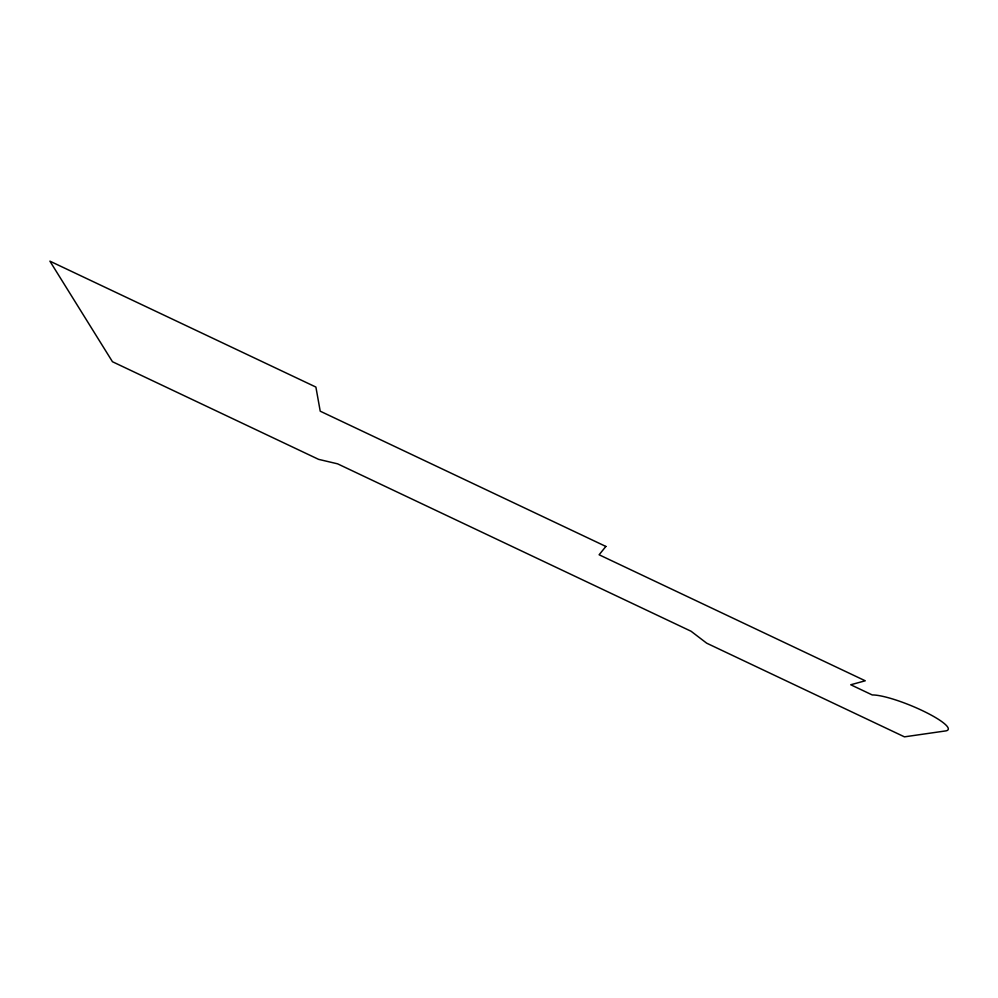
<?xml version="1.0" encoding="UTF-8"?>
<svg xmlns="http://www.w3.org/2000/svg" width="998" height="998" viewBox="0 0 998 998"><rect width="100%" height="100%" fill="white"/><g stroke="black" fill="none" stroke-linecap="round" stroke-linejoin="round"><path stroke-width="1.5" d="M605.873 546.442L599.112 554.776L865.241 680.786L850.745 684.765L872.264 694.957A43.363 7.996 22.3 0 1 923.998 711.399A43.363 7.996 22.3 0 1 945.954 730.873L904.45 736.848L706.671 643.174L691.065 631.247L337.598 463.833L318.587 459.354L112.462 361.725L49.9 261.152L315.892 387.062L320.221 411.188L605.873 546.442"/></g></svg>
